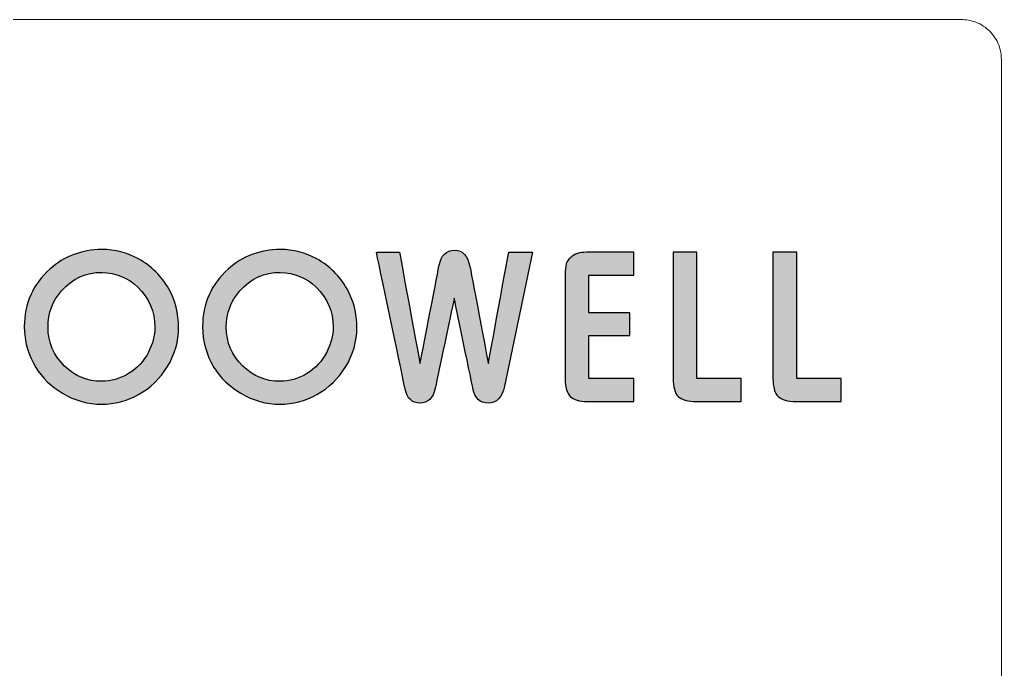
# Model space of a CAD drawing. Header units: inches. Extents: x 147 to 486, y 237 to 286.
# Drawn here: x 456.48 to 486.1, y 266.75 to 286.36 of the extents above; entities that cross this region are included whole.
import ezdxf

# ---------------------------------------------------------------- set-up
doc = ezdxf.new("R2010")
doc.units = ezdxf.units.IN
doc.layers.add('1', color=7, linetype='Continuous', true_color=0xffffff)
doc.layers.add('layer 1', color=7, linetype='Continuous')

msp = doc.modelspace()

# ---------------------------------------------------------------- hatches: boundary and pattern name
h = msp.add_hatch(color=256)
h.dxf.hatch_style = 1
edge = h.paths.add_edge_path()
edge.add_spline(control_points=[(460.981, 278.237), (460.981, 278.237), (460.981, 278.237), (460.981, 278.237), (460.981, 278.237), (460.766, 278.62), (460.462, 278.921), (460.071, 279.141)], knot_values=[0.360004, 0.360004, 0.360004, 0.360004, 0.360007, 0.360007, 0.360007, 0.360007, 0.720004, 0.720004, 0.720004, 0.720004], degree=3, periodic=0)
edge.add_spline(control_points=[(460.071, 279.141), (460.071, 279.141), (460.071, 279.141), (460.071, 279.141), (460.071, 279.141), (459.73, 279.332), (459.363, 279.428), (458.969, 279.428)], knot_values=[0, 0, 0, 0, 0.000004, 0.000004, 0.000004, 0.000004, 0.360004, 0.360004, 0.360004, 0.360004], degree=3, periodic=0)
edge.add_spline(control_points=[(458.969, 279.428), (458.353, 279.421), (457.83, 279.223), (457.399, 278.835), (457.399, 278.835), (456.882, 278.371), (456.624, 277.792), (456.624, 277.1)], knot_values=[3.240004, 3.240004, 3.240004, 3.240004, 3.600004, 3.600004, 3.600004, 3.600004, 3.96, 3.96, 3.96, 3.96], degree=3, periodic=0)
edge.add_spline(control_points=[(456.624, 277.1), (456.624, 277.1), (456.624, 277.1), (456.624, 277.1), (456.624, 277.1), (456.624, 276.651), (456.739, 276.241), (456.967, 275.869)], knot_values=[2.880004, 2.880004, 2.880004, 2.880004, 2.880007, 2.880007, 2.880007, 2.880007, 3.240004, 3.240004, 3.240004, 3.240004], degree=3, periodic=0)
edge.add_spline(control_points=[(456.967, 275.869), (456.967, 275.869), (456.967, 275.869), (456.967, 275.869), (456.967, 275.869), (457.164, 275.551), (457.435, 275.291), (457.776, 275.088)], knot_values=[2.520004, 2.520004, 2.520004, 2.520004, 2.520007, 2.520007, 2.520007, 2.520007, 2.880004, 2.880004, 2.880004, 2.880004], degree=3, periodic=0)
edge.add_spline(control_points=[(457.776, 275.088), (457.776, 275.088), (457.776, 275.088), (457.776, 275.088), (457.776, 275.088), (458.153, 274.866), (458.549, 274.755), (458.962, 274.755)], knot_values=[2.160004, 2.160004, 2.160004, 2.160004, 2.160007, 2.160007, 2.160007, 2.160007, 2.520004, 2.520004, 2.520004, 2.520004], degree=3, periodic=0)
edge.add_spline(control_points=[(458.962, 274.755), (458.962, 274.755), (458.962, 274.755), (458.962, 274.755), (458.962, 274.755), (459.35, 274.755), (459.718, 274.852), (460.068, 275.045)], knot_values=[1.800004, 1.800004, 1.800004, 1.800004, 1.800007, 1.800007, 1.800007, 1.800007, 2.160004, 2.160004, 2.160004, 2.160004], degree=3, periodic=0)
edge.add_spline(control_points=[(460.068, 275.045), (460.068, 275.045), (460.068, 275.045), (460.068, 275.045), (460.068, 275.045), (460.433, 275.249), (460.724, 275.53), (460.942, 275.89)], knot_values=[1.440004, 1.440004, 1.440004, 1.440004, 1.440007, 1.440007, 1.440007, 1.440007, 1.800004, 1.800004, 1.800004, 1.800004], degree=3, periodic=0)
edge.add_spline(control_points=[(460.942, 275.89), (460.942, 275.89), (460.942, 275.89), (460.942, 275.89), (460.942, 275.89), (461.166, 276.261), (461.278, 276.652), (461.278, 277.064)], knot_values=[1.080004, 1.080004, 1.080004, 1.080004, 1.080007, 1.080007, 1.080007, 1.080007, 1.440004, 1.440004, 1.440004, 1.440004], degree=3, periodic=0)
edge.add_spline(control_points=[(461.278, 277.064), (461.278, 277.064), (461.278, 277.064), (461.278, 277.064), (461.278, 277.064), (461.278, 277.496), (461.179, 277.888), (460.981, 278.237)], knot_values=[0.720004, 0.720004, 0.720004, 0.720004, 0.720007, 0.720007, 0.720007, 0.720007, 1.080004, 1.080004, 1.080004, 1.080004], degree=3, periodic=0)
edge = h.paths.add_edge_path(flags=16)
edge.add_spline(control_points=[(457.749, 278.178), (457.749, 278.178), (457.749, 278.178), (457.749, 278.178), (457.749, 278.178), (458.079, 278.55), (458.485, 278.736), (458.969, 278.736)], knot_values=[0, 0, 0, 0, 0.000004, 0.000004, 0.000004, 0.000004, 0.440004, 0.440004, 0.440004, 0.440004], degree=3, periodic=0)
edge.add_spline(control_points=[(458.969, 278.736), (459.394, 278.724), (459.754, 278.575), (460.051, 278.288), (460.051, 278.288), (460.392, 277.96), (460.562, 277.556), (460.562, 277.076)], knot_values=[3.080004, 3.080004, 3.080004, 3.080004, 3.520004, 3.520004, 3.520004, 3.520004, 3.96, 3.96, 3.96, 3.96], degree=3, periodic=0)
edge.add_spline(control_points=[(460.562, 277.076), (460.562, 277.076), (460.562, 277.076), (460.562, 277.076), (460.562, 277.076), (460.562, 276.824), (460.498, 276.575), (460.371, 276.331)], knot_values=[2.640004, 2.640004, 2.640004, 2.640004, 2.640009, 2.640009, 2.640009, 2.640009, 3.080004, 3.080004, 3.080004, 3.080004], degree=3, periodic=0)
edge.add_spline(control_points=[(460.371, 276.331), (460.371, 276.331), (460.371, 276.331), (460.371, 276.331), (460.371, 276.331), (460.23, 276.058), (460.03, 275.842), (459.771, 275.681)], knot_values=[2.200004, 2.200004, 2.200004, 2.200004, 2.200009, 2.200009, 2.200009, 2.200009, 2.640004, 2.640004, 2.640004, 2.640004], degree=3, periodic=0)
edge.add_spline(control_points=[(459.771, 275.681), (459.771, 275.681), (459.771, 275.681), (459.771, 275.681), (459.771, 275.681), (459.515, 275.525), (459.244, 275.447), (458.956, 275.447)], knot_values=[1.760004, 1.760004, 1.760004, 1.760004, 1.760009, 1.760009, 1.760009, 1.760009, 2.200004, 2.200004, 2.200004, 2.200004], degree=3, periodic=0)
edge.add_spline(control_points=[(458.956, 275.447), (458.956, 275.447), (458.956, 275.447), (458.956, 275.447), (458.956, 275.447), (458.531, 275.447), (458.159, 275.601), (457.838, 275.909)], knot_values=[1.320004, 1.320004, 1.320004, 1.320004, 1.320009, 1.320009, 1.320009, 1.320009, 1.760004, 1.760004, 1.760004, 1.760004], degree=3, periodic=0)
edge.add_spline(control_points=[(457.838, 275.909), (457.838, 275.909), (457.838, 275.909), (457.838, 275.909), (457.838, 275.909), (457.506, 276.227), (457.34, 276.62), (457.34, 277.086)], knot_values=[0.880004, 0.880004, 0.880004, 0.880004, 0.880009, 0.880009, 0.880009, 0.880009, 1.320004, 1.320004, 1.320004, 1.320004], degree=3, periodic=0)
edge.add_spline(control_points=[(457.34, 277.086), (457.34, 277.086), (457.34, 277.086), (457.34, 277.086), (457.34, 277.086), (457.34, 277.504), (457.476, 277.868), (457.749, 278.178)], knot_values=[0.440004, 0.440004, 0.440004, 0.440004, 0.440009, 0.440009, 0.440009, 0.440009, 0.880004, 0.880004, 0.880004, 0.880004], degree=3, periodic=0)
h = msp.add_hatch(color=256)
h.dxf.hatch_style = 1
edge = h.paths.add_edge_path()
edge.add_spline(control_points=[(466.359, 278.237), (466.359, 278.237), (466.359, 278.237), (466.359, 278.237), (466.359, 278.237), (466.144, 278.62), (465.84, 278.921), (465.449, 279.141)], knot_values=[0.360004, 0.360004, 0.360004, 0.360004, 0.360007, 0.360007, 0.360007, 0.360007, 0.720004, 0.720004, 0.720004, 0.720004], degree=3, periodic=0)
edge.add_spline(control_points=[(465.449, 279.141), (465.449, 279.141), (465.449, 279.141), (465.449, 279.141), (465.449, 279.141), (465.108, 279.332), (464.741, 279.428), (464.347, 279.428)], knot_values=[0, 0, 0, 0, 0.000004, 0.000004, 0.000004, 0.000004, 0.360004, 0.360004, 0.360004, 0.360004], degree=3, periodic=0)
edge.add_spline(control_points=[(464.347, 279.428), (463.731, 279.421), (463.208, 279.223), (462.777, 278.835), (462.777, 278.835), (462.26, 278.371), (462.002, 277.792), (462.002, 277.1)], knot_values=[3.240004, 3.240004, 3.240004, 3.240004, 3.600004, 3.600004, 3.600004, 3.600004, 3.96, 3.96, 3.96, 3.96], degree=3, periodic=0)
edge.add_spline(control_points=[(462.002, 277.1), (462.002, 277.1), (462.002, 277.1), (462.002, 277.1), (462.002, 277.1), (462.002, 276.651), (462.117, 276.241), (462.345, 275.869)], knot_values=[2.880004, 2.880004, 2.880004, 2.880004, 2.880007, 2.880007, 2.880007, 2.880007, 3.240004, 3.240004, 3.240004, 3.240004], degree=3, periodic=0)
edge.add_spline(control_points=[(462.345, 275.869), (462.345, 275.869), (462.345, 275.869), (462.345, 275.869), (462.345, 275.869), (462.542, 275.551), (462.813, 275.291), (463.154, 275.088)], knot_values=[2.520004, 2.520004, 2.520004, 2.520004, 2.520007, 2.520007, 2.520007, 2.520007, 2.880004, 2.880004, 2.880004, 2.880004], degree=3, periodic=0)
edge.add_spline(control_points=[(463.154, 275.088), (463.154, 275.088), (463.154, 275.088), (463.154, 275.088), (463.154, 275.088), (463.531, 274.866), (463.927, 274.755), (464.34, 274.755)], knot_values=[2.160004, 2.160004, 2.160004, 2.160004, 2.160007, 2.160007, 2.160007, 2.160007, 2.520004, 2.520004, 2.520004, 2.520004], degree=3, periodic=0)
edge.add_spline(control_points=[(464.34, 274.755), (464.34, 274.755), (464.34, 274.755), (464.34, 274.755), (464.34, 274.755), (464.728, 274.755), (465.096, 274.852), (465.446, 275.045)], knot_values=[1.800004, 1.800004, 1.800004, 1.800004, 1.800007, 1.800007, 1.800007, 1.800007, 2.160004, 2.160004, 2.160004, 2.160004], degree=3, periodic=0)
edge.add_spline(control_points=[(465.446, 275.045), (465.446, 275.045), (465.446, 275.045), (465.446, 275.045), (465.446, 275.045), (465.811, 275.249), (466.102, 275.53), (466.32, 275.89)], knot_values=[1.440004, 1.440004, 1.440004, 1.440004, 1.440007, 1.440007, 1.440007, 1.440007, 1.800004, 1.800004, 1.800004, 1.800004], degree=3, periodic=0)
edge.add_spline(control_points=[(466.32, 275.89), (466.32, 275.89), (466.32, 275.89), (466.32, 275.89), (466.32, 275.89), (466.544, 276.261), (466.656, 276.652), (466.656, 277.064)], knot_values=[1.080004, 1.080004, 1.080004, 1.080004, 1.080007, 1.080007, 1.080007, 1.080007, 1.440004, 1.440004, 1.440004, 1.440004], degree=3, periodic=0)
edge.add_spline(control_points=[(466.656, 277.064), (466.656, 277.064), (466.656, 277.064), (466.656, 277.064), (466.656, 277.064), (466.656, 277.496), (466.557, 277.888), (466.359, 278.237)], knot_values=[0.720004, 0.720004, 0.720004, 0.720004, 0.720007, 0.720007, 0.720007, 0.720007, 1.080004, 1.080004, 1.080004, 1.080004], degree=3, periodic=0)
edge = h.paths.add_edge_path(flags=16)
edge.add_spline(control_points=[(463.32, 278.368), (463.365, 278.405), (463.411, 278.44), (463.459, 278.472)], knot_values=[0.302497, 0.302497, 0.302497, 0.302497, 0.357496, 0.357496, 0.357496, 0.357496], degree=3, periodic=0)
edge.add_spline(control_points=[(463.459, 278.472), (463.506, 278.504), (463.554, 278.533), (463.604, 278.559)], knot_values=[0.247498, 0.247498, 0.247498, 0.247498, 0.302497, 0.302497, 0.302497, 0.302497], degree=3, periodic=0)
edge.add_spline(control_points=[(463.604, 278.559), (463.653, 278.585), (463.704, 278.609), (463.756, 278.629)], knot_values=[0.192498, 0.192498, 0.192498, 0.192498, 0.247498, 0.247498, 0.247498, 0.247498], degree=3, periodic=0)
edge.add_spline(control_points=[(463.756, 278.629), (463.808, 278.649), (463.862, 278.667), (463.916, 278.681)], knot_values=[0.137499, 0.137499, 0.137499, 0.137499, 0.192498, 0.192498, 0.192498, 0.192498], degree=3, periodic=0)
edge.add_spline(control_points=[(463.916, 278.681), (463.971, 278.696), (464.026, 278.707), (464.083, 278.716)], knot_values=[0.082499, 0.082499, 0.082499, 0.082499, 0.137499, 0.137499, 0.137499, 0.137499], degree=3, periodic=0)
edge.add_spline(control_points=[(464.083, 278.716), (464.14, 278.725), (464.198, 278.731), (464.257, 278.733)], knot_values=[0.0275, 0.0275, 0.0275, 0.0275, 0.082499, 0.082499, 0.082499, 0.082499], degree=3, periodic=0)
edge.add_spline(control_points=[(464.257, 278.733), (464.287, 278.735), (464.317, 278.736), (464.347, 278.736)], knot_values=[0, 0, 0, 0, 0.0275, 0.0275, 0.0275, 0.0275], degree=3, periodic=0)
edge.add_spline(control_points=[(464.347, 278.736), (464.4, 278.734), (464.452, 278.731), (464.503, 278.725)], knot_values=[3.905001, 3.905001, 3.905001, 3.905001, 3.96, 3.96, 3.96, 3.96], degree=3, periodic=0)
edge.add_spline(control_points=[(464.503, 278.725), (464.605, 278.713), (464.704, 278.693), (464.798, 278.665)], knot_values=[3.795002, 3.795002, 3.795002, 3.795002, 3.905001, 3.905001, 3.905001, 3.905001], degree=3, periodic=0)
edge.add_spline(control_points=[(464.798, 278.665), (464.892, 278.636), (464.982, 278.598), (465.068, 278.553)], knot_values=[3.685003, 3.685003, 3.685003, 3.685003, 3.795002, 3.795002, 3.795002, 3.795002], degree=3, periodic=0)
edge.add_spline(control_points=[(465.068, 278.553), (465.154, 278.507), (465.236, 278.452), (465.315, 278.389)], knot_values=[3.575004, 3.575004, 3.575004, 3.575004, 3.685003, 3.685003, 3.685003, 3.685003], degree=3, periodic=0)
edge.add_spline(control_points=[(465.315, 278.389), (465.354, 278.357), (465.392, 278.323), (465.429, 278.288), (465.429, 278.288), (465.472, 278.247), (465.512, 278.204), (465.549, 278.161)], knot_values=[3.464997, 3.464997, 3.464997, 3.464997, 3.520001, 3.520001, 3.520001, 3.520001, 3.575004, 3.575004, 3.575004, 3.575004], degree=3, periodic=0)
edge.add_spline(control_points=[(465.549, 278.161), (465.605, 278.096), (465.655, 278.028), (465.699, 277.958)], knot_values=[3.382498, 3.382498, 3.382498, 3.382498, 3.464997, 3.464997, 3.464997, 3.464997], degree=3, periodic=0)
edge.add_spline(control_points=[(465.699, 277.958), (465.728, 277.911), (465.755, 277.863), (465.779, 277.814)], knot_values=[3.327499, 3.327499, 3.327499, 3.327499, 3.382498, 3.382498, 3.382498, 3.382498], degree=3, periodic=0)
edge.add_spline(control_points=[(465.779, 277.814), (465.803, 277.764), (465.824, 277.714), (465.843, 277.662)], knot_values=[3.272501, 3.272501, 3.272501, 3.272501, 3.327499, 3.327499, 3.327499, 3.327499], degree=3, periodic=0)
edge.add_spline(control_points=[(465.843, 277.662), (465.861, 277.611), (465.877, 277.558), (465.89, 277.504)], knot_values=[3.217502, 3.217502, 3.217502, 3.217502, 3.272501, 3.272501, 3.272501, 3.272501], degree=3, periodic=0)
edge.add_spline(control_points=[(465.89, 277.504), (465.91, 277.423), (465.924, 277.339), (465.932, 277.252)], knot_values=[3.135003, 3.135003, 3.135003, 3.135003, 3.217502, 3.217502, 3.217502, 3.217502], degree=3, periodic=0)
edge.add_spline(control_points=[(465.932, 277.252), (465.938, 277.195), (465.94, 277.136), (465.94, 277.076)], knot_values=[3.080004, 3.080004, 3.080004, 3.080004, 3.135003, 3.135003, 3.135003, 3.135003], degree=3, periodic=0)
edge.add_spline(control_points=[(465.94, 277.076), (465.94, 277.076), (465.94, 277.076), (465.94, 277.076), (465.94, 277.076), (465.94, 276.824), (465.876, 276.575), (465.749, 276.331)], knot_values=[2.640004, 2.640004, 2.640004, 2.640004, 2.640009, 2.640009, 2.640009, 2.640009, 3.080004, 3.080004, 3.080004, 3.080004], degree=3, periodic=0)
edge.add_spline(control_points=[(465.749, 276.331), (465.749, 276.331), (465.749, 276.331), (465.749, 276.331), (465.749, 276.331), (465.731, 276.297), (465.713, 276.264), (465.693, 276.231)], knot_values=[2.584997, 2.584997, 2.584997, 2.584997, 2.585001, 2.585001, 2.585001, 2.585001, 2.640004, 2.640004, 2.640004, 2.640004], degree=3, periodic=0)
edge.add_spline(control_points=[(465.693, 276.231), (465.654, 276.167), (465.612, 276.106), (465.565, 276.048)], knot_values=[2.474999, 2.474999, 2.474999, 2.474999, 2.584997, 2.584997, 2.584997, 2.584997], degree=3, periodic=0)
edge.add_spline(control_points=[(465.565, 276.048), (465.519, 275.99), (465.469, 275.936), (465.415, 275.886)], knot_values=[2.365001, 2.365001, 2.365001, 2.365001, 2.474999, 2.474999, 2.474999, 2.474999], degree=3, periodic=0)
edge.add_spline(control_points=[(465.415, 275.886), (465.362, 275.835), (465.304, 275.788), (465.243, 275.744)], knot_values=[2.255003, 2.255003, 2.255003, 2.255003, 2.365001, 2.365001, 2.365001, 2.365001], degree=3, periodic=0)
edge.add_spline(control_points=[(465.243, 275.744), (465.213, 275.722), (465.181, 275.701), (465.149, 275.681)], knot_values=[2.200004, 2.200004, 2.200004, 2.200004, 2.255003, 2.255003, 2.255003, 2.255003], degree=3, periodic=0)
edge.add_spline(control_points=[(465.149, 275.681), (465.149, 275.681), (465.149, 275.681), (465.149, 275.681), (465.149, 275.681), (465.117, 275.662), (465.085, 275.643), (465.052, 275.626)], knot_values=[2.144997, 2.144997, 2.144997, 2.144997, 2.145001, 2.145001, 2.145001, 2.145001, 2.200004, 2.200004, 2.200004, 2.200004], degree=3, periodic=0)
edge.add_spline(control_points=[(465.052, 275.626), (464.987, 275.592), (464.921, 275.563), (464.855, 275.538)], knot_values=[2.034999, 2.034999, 2.034999, 2.034999, 2.144997, 2.144997, 2.144997, 2.144997], degree=3, periodic=0)
edge.add_spline(control_points=[(464.855, 275.538), (464.788, 275.514), (464.72, 275.495), (464.651, 275.48)], knot_values=[1.925001, 1.925001, 1.925001, 1.925001, 2.034999, 2.034999, 2.034999, 2.034999], degree=3, periodic=0)
edge.add_spline(control_points=[(464.651, 275.48), (464.616, 275.473), (464.582, 275.467), (464.547, 275.462)], knot_values=[1.870002, 1.870002, 1.870002, 1.870002, 1.925001, 1.925001, 1.925001, 1.925001], degree=3, periodic=0)
edge.add_spline(control_points=[(464.547, 275.462), (464.512, 275.457), (464.476, 275.453), (464.441, 275.451)], knot_values=[1.815003, 1.815003, 1.815003, 1.815003, 1.870002, 1.870002, 1.870002, 1.870002], degree=3, periodic=0)
edge.add_spline(control_points=[(464.441, 275.451), (464.405, 275.448), (464.37, 275.447), (464.334, 275.447)], knot_values=[1.760004, 1.760004, 1.760004, 1.760004, 1.815003, 1.815003, 1.815003, 1.815003], degree=3, periodic=0)
edge.add_spline(control_points=[(464.334, 275.447), (464.334, 275.447), (464.334, 275.447), (464.334, 275.447), (464.334, 275.447), (464.281, 275.447), (464.228, 275.45), (464.177, 275.454)], knot_values=[1.704997, 1.704997, 1.704997, 1.704997, 1.705001, 1.705001, 1.705001, 1.705001, 1.760004, 1.760004, 1.760004, 1.760004], degree=3, periodic=0)
edge.add_spline(control_points=[(464.177, 275.454), (464.1, 275.462), (464.024, 275.474), (463.951, 275.492)], knot_values=[1.622498, 1.622498, 1.622498, 1.622498, 1.704997, 1.704997, 1.704997, 1.704997], degree=3, periodic=0)
edge.add_spline(control_points=[(463.951, 275.492), (463.902, 275.504), (463.854, 275.519), (463.806, 275.536)], knot_values=[1.567499, 1.567499, 1.567499, 1.567499, 1.622498, 1.622498, 1.622498, 1.622498], degree=3, periodic=0)
edge.add_spline(control_points=[(463.806, 275.536), (463.735, 275.561), (463.666, 275.592), (463.599, 275.628)], knot_values=[1.485001, 1.485001, 1.485001, 1.485001, 1.567499, 1.567499, 1.567499, 1.567499], degree=3, periodic=0)
edge.add_spline(control_points=[(463.599, 275.628), (463.509, 275.676), (463.422, 275.733), (463.339, 275.801)], knot_values=[1.375003, 1.375003, 1.375003, 1.375003, 1.485001, 1.485001, 1.485001, 1.485001], degree=3, periodic=0)
edge.add_spline(control_points=[(463.339, 275.801), (463.297, 275.834), (463.256, 275.87), (463.216, 275.909)], knot_values=[1.320004, 1.320004, 1.320004, 1.320004, 1.375003, 1.375003, 1.375003, 1.375003], degree=3, periodic=0)
edge.add_spline(control_points=[(463.216, 275.909), (463.216, 275.909), (463.216, 275.909), (463.216, 275.909), (463.216, 275.909), (463.174, 275.949), (463.135, 275.99), (463.099, 276.032)], knot_values=[1.264997, 1.264997, 1.264997, 1.264997, 1.265001, 1.265001, 1.265001, 1.265001, 1.320004, 1.320004, 1.320004, 1.320004], degree=3, periodic=0)
edge.add_spline(control_points=[(463.099, 276.032), (463.045, 276.095), (462.996, 276.161), (462.953, 276.229)], knot_values=[1.182498, 1.182498, 1.182498, 1.182498, 1.264997, 1.264997, 1.264997, 1.264997], degree=3, periodic=0)
edge.add_spline(control_points=[(462.953, 276.229), (462.925, 276.275), (462.899, 276.322), (462.875, 276.369)], knot_values=[1.127499, 1.127499, 1.127499, 1.127499, 1.182498, 1.182498, 1.182498, 1.182498], degree=3, periodic=0)
edge.add_spline(control_points=[(462.875, 276.369), (462.852, 276.417), (462.831, 276.466), (462.813, 276.517)], knot_values=[1.072501, 1.072501, 1.072501, 1.072501, 1.127499, 1.127499, 1.127499, 1.127499], degree=3, periodic=0)
edge.add_spline(control_points=[(462.813, 276.517), (462.795, 276.567), (462.78, 276.618), (462.767, 276.671)], knot_values=[1.017502, 1.017502, 1.017502, 1.017502, 1.072501, 1.072501, 1.072501, 1.072501], degree=3, periodic=0)
edge.add_spline(control_points=[(462.767, 276.671), (462.747, 276.75), (462.734, 276.831), (462.726, 276.915)], knot_values=[0.935003, 0.935003, 0.935003, 0.935003, 1.017502, 1.017502, 1.017502, 1.017502], degree=3, periodic=0)
edge.add_spline(control_points=[(462.726, 276.915), (462.721, 276.971), (462.718, 277.028), (462.718, 277.086)], knot_values=[0.880004, 0.880004, 0.880004, 0.880004, 0.935003, 0.935003, 0.935003, 0.935003], degree=3, periodic=0)
edge.add_spline(control_points=[(462.718, 277.086), (462.718, 277.086), (462.718, 277.086), (462.718, 277.086), (462.718, 277.086), (462.718, 277.139), (462.72, 277.19), (462.725, 277.24)], knot_values=[0.824997, 0.824997, 0.824997, 0.824997, 0.825001, 0.825001, 0.825001, 0.825001, 0.880004, 0.880004, 0.880004, 0.880004], degree=3, periodic=0)
edge.add_spline(control_points=[(462.725, 277.24), (462.733, 277.341), (462.75, 277.439), (462.776, 277.533)], knot_values=[0.714999, 0.714999, 0.714999, 0.714999, 0.824997, 0.824997, 0.824997, 0.824997], degree=3, periodic=0)
edge.add_spline(control_points=[(462.776, 277.533), (462.801, 277.628), (462.835, 277.719), (462.878, 277.806)], knot_values=[0.605001, 0.605001, 0.605001, 0.605001, 0.714999, 0.714999, 0.714999, 0.714999], degree=3, periodic=0)
edge.add_spline(control_points=[(462.878, 277.806), (462.92, 277.894), (462.971, 277.978), (463.031, 278.059)], knot_values=[0.495003, 0.495003, 0.495003, 0.495003, 0.605001, 0.605001, 0.605001, 0.605001], degree=3, periodic=0)
edge.add_spline(control_points=[(463.031, 278.059), (463.061, 278.1), (463.093, 278.139), (463.127, 278.178)], knot_values=[0.440004, 0.440004, 0.440004, 0.440004, 0.495003, 0.495003, 0.495003, 0.495003], degree=3, periodic=0)
edge.add_spline(control_points=[(463.127, 278.178), (463.127, 278.178), (463.127, 278.178), (463.127, 278.178), (463.127, 278.178), (463.147, 278.202), (463.168, 278.224), (463.19, 278.246)], knot_values=[0.412496, 0.412496, 0.412496, 0.412496, 0.4125, 0.4125, 0.4125, 0.4125, 0.440004, 0.440004, 0.440004, 0.440004], degree=3, periodic=0)
edge.add_spline(control_points=[(463.19, 278.246), (463.211, 278.268), (463.232, 278.289), (463.254, 278.309)], knot_values=[0.384996, 0.384996, 0.384996, 0.384996, 0.412496, 0.412496, 0.412496, 0.412496], degree=3, periodic=0)
edge.add_spline(control_points=[(463.254, 278.309), (463.276, 278.329), (463.298, 278.349), (463.32, 278.368)], knot_values=[0.357496, 0.357496, 0.357496, 0.357496, 0.384996, 0.384996, 0.384996, 0.384996], degree=3, periodic=0)
h = msp.add_hatch(color=256)
h.dxf.hatch_style = 1
edge = h.paths.add_edge_path()
edge.add_spline(control_points=[(470.622, 275.982), (470.622, 275.982), (470.065, 278.913), (470.065, 278.913), (470.065, 278.913)], knot_values=[3.2175, 3.2175, 3.2175, 3.2175, 3.465, 3.465, 3.465, 3.465, 3.465], degree=3, periodic=0)
edge.add_spline(control_points=[(470.065, 278.913), (470.001, 279.239), (469.846, 279.402), (469.6, 279.402), (469.6, 279.402), (469.349, 279.402), (469.195, 279.251), (469.138, 278.951), (469.138, 278.951)], knot_values=[2.7225, 2.7225, 2.7225, 2.7225, 2.97, 2.97, 2.97, 2.97, 3.2175, 3.2175, 3.2175, 3.2175, 3.2175], degree=3, periodic=0)
edge.add_spline(control_points=[(469.138, 278.951), (469.138, 278.951), (468.561, 275.982), (468.561, 275.982), (468.561, 275.982)], knot_values=[2.475, 2.475, 2.475, 2.475, 2.7225, 2.7225, 2.7225, 2.7225, 2.7225], degree=3, periodic=0)
edge.add_spline(control_points=[(468.561, 275.982), (468.561, 275.982), (467.941, 279.342), (467.941, 279.342), (467.941, 279.342)], knot_values=[2.2275, 2.2275, 2.2275, 2.2275, 2.475, 2.475, 2.475, 2.475, 2.475], degree=3, periodic=0)
edge.add_spline(control_points=[(467.941, 279.342), (467.941, 279.342), (467.245, 279.342), (467.245, 279.342), (467.245, 279.342)], knot_values=[1.98, 1.98, 1.98, 1.98, 2.2275, 2.2275, 2.2275, 2.2275, 2.2275], degree=3, periodic=0)
edge.add_spline(control_points=[(467.245, 279.342), (467.245, 279.342), (468.115, 275.206), (468.115, 275.206), (468.115, 275.206)], knot_values=[1.7325, 1.7325, 1.7325, 1.7325, 1.98, 1.98, 1.98, 1.98, 1.98], degree=3, periodic=0)
edge.add_spline(control_points=[(468.115, 275.206), (468.173, 274.929), (468.32, 274.791), (468.558, 274.791), (468.558, 274.791)], knot_values=[1.485, 1.485, 1.485, 1.485, 1.7325, 1.7325, 1.7325, 1.7325, 1.7325], degree=3, periodic=0)
edge.add_spline(control_points=[(468.558, 274.791), (468.802, 274.791), (468.955, 274.939), (469.019, 275.237), (469.019, 275.237)], knot_values=[1.2375, 1.2375, 1.2375, 1.2375, 1.485, 1.485, 1.485, 1.485, 1.485], degree=3, periodic=0)
edge.add_spline(control_points=[(469.019, 275.237), (469.019, 275.237), (469.593, 277.954), (469.593, 277.954), (469.593, 277.954)], knot_values=[0.99, 0.99, 0.99, 0.99, 1.2375, 1.2375, 1.2375, 1.2375, 1.2375], degree=3, periodic=0)
edge.add_spline(control_points=[(469.593, 277.954), (469.593, 277.954), (470.157, 275.226), (470.157, 275.226), (470.157, 275.226)], knot_values=[0.7425, 0.7425, 0.7425, 0.7425, 0.99, 0.99, 0.99, 0.99, 0.99], degree=3, periodic=0)
edge.add_spline(control_points=[(470.157, 275.226), (470.216, 274.936), (470.369, 274.791), (470.616, 274.791), (470.616, 274.791)], knot_values=[0.495, 0.495, 0.495, 0.495, 0.7425, 0.7425, 0.7425, 0.7425, 0.7425], degree=3, periodic=0)
edge.add_spline(control_points=[(470.616, 274.791), (470.874, 274.791), (471.037, 274.96), (471.108, 275.299), (471.108, 275.299)], knot_values=[0.2475, 0.2475, 0.2475, 0.2475, 0.495, 0.495, 0.495, 0.495, 0.495], degree=3, periodic=0)
edge.add_spline(control_points=[(471.108, 275.299), (471.108, 275.299), (471.954, 279.342), (471.954, 279.342)], knot_values=[0, 0, 0, 0, 0.2475, 0.2475, 0.2475, 0.2475], degree=3, periodic=0)
edge.add_spline(control_points=[(471.954, 279.342), (471.954, 279.342), (471.236, 279.342), (471.236, 279.342), (471.236, 279.342)], knot_values=[3.7125, 3.7125, 3.7125, 3.7125, 3.96, 3.96, 3.96, 3.96, 3.96], degree=3, periodic=0)
edge.add_spline(control_points=[(471.236, 279.342), (471.236, 279.342), (470.622, 275.982), (470.622, 275.982), (470.622, 275.982)], knot_values=[3.465, 3.465, 3.465, 3.465, 3.7125, 3.7125, 3.7125, 3.7125, 3.7125], degree=3, periodic=0)
h = msp.add_hatch(color=256)
h.dxf.hatch_style = 1
edge = h.paths.add_edge_path()
edge.add_spline(control_points=[(474.307, 274.84), (474.657, 274.84), (475.006, 274.84), (475.006, 274.84), (475.006, 274.84), (475.006, 275.533), (475.006, 275.533), (475.006, 275.533), (475.006, 275.533), (473.658, 275.533), (473.658, 275.533), (473.658, 275.533), (473.658, 275.533), (473.658, 276.826), (473.658, 276.826), (473.658, 276.826), (473.658, 276.826), (474.888, 276.826), (474.888, 276.826), (474.888, 276.826), (474.888, 276.826), (474.888, 277.519), (474.888, 277.519), (474.888, 277.519), (474.888, 277.519), (473.658, 277.519), (473.658, 277.519), (473.658, 277.519), (473.658, 277.519), (473.658, 278.65), (473.658, 278.65), (473.658, 278.65), (473.658, 278.65), (475.006, 278.65), (475.006, 278.65), (475.006, 278.65), (475.006, 278.65), (475.006, 279.342), (475.006, 279.342), (475.006, 279.342), (475.006, 279.342), (473.579, 279.342), (473.579, 279.342)], knot_values=[1.630612, 1.630612, 1.630612, 1.630612, 1.747082, 1.747082, 1.747082, 1.980023, 1.980023, 1.980023, 1.980023, 2.212964, 2.212964, 2.212964, 2.212964, 2.445906, 2.445906, 2.445906, 2.445906, 2.678847, 2.678847, 2.678847, 2.678847, 2.911788, 2.911788, 2.911788, 2.911788, 3.144729, 3.144729, 3.144729, 3.144729, 3.37767, 3.37767, 3.37767, 3.37767, 3.610611, 3.610612, 3.610612, 3.610612, 3.843553, 3.843553, 3.843553, 3.843553, 4.076471, 4.076471, 4.076471, 4.076471], degree=3, periodic=0)
edge.add_spline(control_points=[(473.579, 279.342), (473.579, 279.342), (473.579, 279.342), (473.579, 279.342), (473.579, 279.342), (473.378, 279.342), (473.221, 279.291), (473.107, 279.187)], knot_values=[1.397649, 1.397649, 1.397649, 1.397649, 1.397673, 1.397673, 1.397673, 1.397673, 1.630612, 1.630612, 1.630612, 1.630612], degree=3, periodic=0)
edge.add_spline(control_points=[(473.107, 279.187), (473.107, 279.187), (473.107, 279.187), (473.107, 279.187), (473.107, 279.187), (473.038, 279.129), (472.993, 279.063), (472.973, 278.993)], knot_values=[1.164708, 1.164708, 1.164708, 1.164708, 1.164711, 1.164711, 1.164711, 1.164711, 1.397649, 1.397649, 1.397649, 1.397649], degree=3, periodic=0)
edge.add_spline(control_points=[(472.973, 278.993), (472.973, 278.993), (472.973, 278.993), (472.973, 278.993), (472.973, 278.993), (472.952, 278.922), (472.942, 278.805), (472.942, 278.64)], knot_values=[0.931767, 0.931767, 0.931767, 0.931767, 0.931769, 0.931769, 0.931769, 0.931769, 1.164708, 1.164708, 1.164708, 1.164708], degree=3, periodic=0)
edge.add_spline(control_points=[(472.942, 278.64), (472.942, 278.64), (472.942, 278.64), (472.942, 278.64), (472.942, 278.64), (472.942, 278.64), (472.942, 275.51), (472.942, 275.51)], knot_values=[0.698826, 0.698826, 0.698826, 0.698826, 0.698828, 0.698828, 0.698828, 0.698828, 0.931767, 0.931767, 0.931767, 0.931767], degree=3, periodic=0)
edge.add_spline(control_points=[(472.942, 275.51), (472.942, 275.51), (472.942, 275.51), (472.942, 275.51), (472.942, 275.51), (472.942, 275.266), (472.992, 275.094), (473.094, 274.992)], knot_values=[0.465885, 0.465885, 0.465885, 0.465885, 0.465887, 0.465887, 0.465887, 0.465887, 0.698826, 0.698826, 0.698826, 0.698826], degree=3, periodic=0)
edge.add_spline(control_points=[(473.094, 274.992), (473.094, 274.992), (473.094, 274.992), (473.094, 274.992), (473.094, 274.992), (473.195, 274.891), (473.366, 274.84), (473.608, 274.84)], knot_values=[0.232944, 0.232944, 0.232944, 0.232944, 0.232946, 0.232946, 0.232946, 0.232946, 0.465885, 0.465885, 0.465885, 0.465885], degree=3, periodic=0)
edge.add_spline(control_points=[(473.608, 274.84), (473.608, 274.84), (473.608, 274.84), (473.608, 274.84), (473.608, 274.84), (473.608, 274.84), (473.958, 274.84), (474.307, 274.84)], knot_values=[0.116471, 0.116471, 0.116471, 0.116471, 0.116473, 0.116473, 0.116473, 0.116473, 0.232944, 0.232944, 0.232944, 0.232944], degree=3, periodic=0)
h = msp.add_hatch(color=256)
h.dxf.hatch_style = 1
edge = h.paths.add_edge_path()
edge.add_spline(control_points=[(477.577, 274.84), (477.915, 274.84), (478.253, 274.84), (478.253, 274.84), (478.253, 274.84), (478.253, 275.533), (478.253, 275.533), (478.253, 275.533), (478.253, 275.533), (476.911, 275.533), (476.911, 275.533), (476.911, 275.533), (476.911, 275.533), (476.911, 279.342), (476.911, 279.342), (476.911, 279.342), (476.911, 279.342), (476.195, 279.342), (476.195, 279.342), (476.195, 279.342), (476.195, 279.342), (476.195, 275.54), (476.195, 275.539)], knot_values=[1.485025, 1.485025, 1.485025, 1.485025, 1.732525, 1.732525, 1.732525, 2.227525, 2.227525, 2.227525, 2.227525, 2.722525, 2.722525, 2.722525, 2.722525, 3.217525, 3.217525, 3.217525, 3.217525, 3.712525, 3.712525, 3.712525, 3.712525, 4.2075, 4.2075, 4.2075, 4.2075], degree=3, periodic=0)
edge.add_spline(control_points=[(476.195, 275.539), (476.195, 275.539), (476.195, 275.539), (476.195, 275.539), (476.195, 275.539), (476.195, 275.276), (476.246, 275.094), (476.348, 274.992)], knot_values=[0.990005, 0.990005, 0.990005, 0.990005, 0.99003, 0.99003, 0.99003, 0.99003, 1.485025, 1.485025, 1.485025, 1.485025], degree=3, periodic=0)
edge.add_spline(control_points=[(476.348, 274.992), (476.348, 274.992), (476.348, 274.992), (476.348, 274.992), (476.348, 274.992), (476.451, 274.891), (476.635, 274.84), (476.901, 274.84)], knot_values=[0.495005, 0.495005, 0.495005, 0.495005, 0.49501, 0.49501, 0.49501, 0.49501, 0.990005, 0.990005, 0.990005, 0.990005], degree=3, periodic=0)
edge.add_spline(control_points=[(476.901, 274.84), (476.901, 274.84), (476.901, 274.84), (476.901, 274.84), (476.901, 274.84), (476.901, 274.84), (477.239, 274.84), (477.577, 274.84)], knot_values=[0.2475, 0.2475, 0.2475, 0.2475, 0.247505, 0.247505, 0.247505, 0.247505, 0.495005, 0.495005, 0.495005, 0.495005], degree=3, periodic=0)
h = msp.add_hatch(color=256)
h.dxf.hatch_style = 1
edge = h.paths.add_edge_path()
edge.add_spline(control_points=[(480.59, 274.84), (480.928, 274.84), (481.266, 274.84), (481.266, 274.84), (481.266, 274.84), (481.266, 275.533), (481.266, 275.533), (481.266, 275.533), (481.266, 275.533), (479.924, 275.533), (479.924, 275.533), (479.924, 275.533), (479.924, 275.533), (479.924, 279.342), (479.924, 279.342), (479.924, 279.342), (479.924, 279.342), (479.208, 279.342), (479.208, 279.342), (479.208, 279.342), (479.208, 279.342), (479.208, 275.54), (479.208, 275.539)], knot_values=[1.485025, 1.485025, 1.485025, 1.485025, 1.732525, 1.732525, 1.732525, 2.227525, 2.227525, 2.227525, 2.227525, 2.722525, 2.722525, 2.722525, 2.722525, 3.217525, 3.217525, 3.217525, 3.217525, 3.712525, 3.712525, 3.712525, 3.712525, 4.2075, 4.2075, 4.2075, 4.2075], degree=3, periodic=0)
edge.add_spline(control_points=[(479.208, 275.539), (479.208, 275.539), (479.208, 275.539), (479.208, 275.539), (479.208, 275.539), (479.208, 275.276), (479.258, 275.094), (479.361, 274.992)], knot_values=[0.990005, 0.990005, 0.990005, 0.990005, 0.99003, 0.99003, 0.99003, 0.99003, 1.485025, 1.485025, 1.485025, 1.485025], degree=3, periodic=0)
edge.add_spline(control_points=[(479.361, 274.992), (479.361, 274.992), (479.361, 274.992), (479.361, 274.992), (479.361, 274.992), (479.463, 274.891), (479.648, 274.84), (479.914, 274.84)], knot_values=[0.495005, 0.495005, 0.495005, 0.495005, 0.49501, 0.49501, 0.49501, 0.49501, 0.990005, 0.990005, 0.990005, 0.990005], degree=3, periodic=0)
edge.add_spline(control_points=[(479.914, 274.84), (479.914, 274.84), (479.914, 274.84), (479.914, 274.84), (479.914, 274.84), (479.914, 274.84), (480.252, 274.84), (480.59, 274.84)], knot_values=[0.2475, 0.2475, 0.2475, 0.2475, 0.247505, 0.247505, 0.247505, 0.247505, 0.495005, 0.495005, 0.495005, 0.495005], degree=3, periodic=0)

# ---------------------------------------------------------------- linework, layer by layer
at = {"layer": '1', "color": 7, "linetype": 'Continuous', "lineweight": 18}
for p, q in [((484.903, 286.364), (398.222, 286.364)), ((486.097, 238.969), (486.097, 285.17))]:
    msp.add_line(p, q, dxfattribs=at)
msp.add_open_spline([(486.097, 285.17), (486.097, 285.188), (486.093, 285.293), (486.067, 285.443), (486.046, 285.521), (485.958, 285.75), (485.865, 285.894), (485.629, 286.131), (485.484, 286.224), (485.256, 286.313), (485.178, 286.334), (485.027, 286.36), (484.921, 286.364), (484.903, 286.364)], degree=3, knots=[0, 0, 0, 0, 0.125, 0.125, 0.25, 0.25, 0.5, 0.5, 0.75, 0.75, 0.875, 0.875, 1, 1, 1, 1], dxfattribs=at)
at = {"layer": 'layer 1'}
for points, knots in [([(458.969, 279.428), (459.363, 279.428), (459.73, 279.332), (460.071, 279.141), (460.071, 279.141), (460.462, 278.921), (460.766, 278.62), (460.981, 278.237), (460.981, 278.237), (461.179, 277.888), (461.278, 277.496), (461.278, 277.064), (461.278, 277.064), (461.278, 276.652), (461.166, 276.261), (460.942, 275.89), (460.942, 275.89), (460.724, 275.53), (460.433, 275.249), (460.068, 275.045), (460.068, 275.045), (459.718, 274.852), (459.35, 274.755), (458.962, 274.755), (458.962, 274.755), (458.549, 274.755), (458.153, 274.866), (457.776, 275.088), (457.776, 275.088), (457.435, 275.291), (457.165, 275.551), (456.967, 275.869), (456.967, 275.869), (456.739, 276.241), (456.624, 276.651), (456.624, 277.1), (456.624, 277.1), (456.624, 277.792), (456.882, 278.371), (457.399, 278.835), (457.399, 278.835), (457.83, 279.223), (458.353, 279.421), (458.969, 279.428)], [0, 0, 0, 0, 0.090909, 0.090909, 0.090909, 0.090909, 0.181818, 0.181818, 0.181818, 0.181818, 0.272727, 0.272727, 0.272727, 0.272727, 0.363636, 0.363636, 0.363636, 0.363636, 0.454545, 0.454545, 0.454545, 0.454545, 0.545455, 0.545455, 0.545455, 0.545455, 0.636364, 0.636364, 0.636364, 0.636364, 0.727273, 0.727273, 0.727273, 0.727273, 0.818182, 0.818182, 0.818182, 0.818182, 0.909091, 0.909091, 0.909091, 0.909091, 1, 1, 1, 1]), ([(464.347, 279.428), (464.741, 279.428), (465.108, 279.332), (465.449, 279.141), (465.449, 279.141), (465.84, 278.921), (466.144, 278.62), (466.359, 278.237), (466.359, 278.237), (466.557, 277.888), (466.656, 277.496), (466.656, 277.064), (466.656, 277.064), (466.656, 276.652), (466.544, 276.261), (466.32, 275.89), (466.32, 275.89), (466.102, 275.53), (465.811, 275.249), (465.446, 275.045), (465.446, 275.045), (465.096, 274.852), (464.728, 274.755), (464.34, 274.755), (464.34, 274.755), (463.927, 274.755), (463.531, 274.866), (463.154, 275.088), (463.154, 275.088), (462.813, 275.291), (462.542, 275.551), (462.345, 275.869), (462.345, 275.869), (462.117, 276.241), (462.002, 276.651), (462.002, 277.1), (462.002, 277.1), (462.002, 277.792), (462.26, 278.371), (462.777, 278.835), (462.777, 278.835), (463.208, 279.223), (463.731, 279.421), (464.347, 279.428)], [0, 0, 0, 0, 0.090909, 0.090909, 0.090909, 0.090909, 0.181818, 0.181818, 0.181818, 0.181818, 0.272727, 0.272727, 0.272727, 0.272727, 0.363636, 0.363636, 0.363636, 0.363636, 0.454545, 0.454545, 0.454545, 0.454545, 0.545455, 0.545455, 0.545455, 0.545455, 0.636364, 0.636364, 0.636364, 0.636364, 0.727273, 0.727273, 0.727273, 0.727273, 0.818182, 0.818182, 0.818182, 0.818182, 0.909091, 0.909091, 0.909091, 0.909091, 1, 1, 1, 1]), ([(468.115, 275.206), (468.115, 275.206), (468.115, 275.206), (467.245, 279.342), (467.245, 279.342)], [0.4375, 0.4375, 0.4375, 0.4375, 0.43750001, 0.5, 0.5, 0.5, 0.5]), ([(467.245, 279.342), (467.245, 279.342), (467.245, 279.342), (467.941, 279.342), (467.941, 279.342)], [0.5, 0.5, 0.5, 0.5, 0.50000001, 0.5625, 0.5625, 0.5625, 0.5625]), ([(467.941, 279.342), (467.941, 279.342), (467.941, 279.342), (468.561, 275.982), (468.561, 275.982)], [0.5625, 0.5625, 0.5625, 0.5625, 0.56250001, 0.625, 0.625, 0.625, 0.625]), ([(469.138, 278.951), (469.138, 278.951), (469.195, 279.251), (469.349, 279.402), (469.6, 279.402), (469.6, 279.402), (469.846, 279.402), (470.001, 279.239), (470.065, 278.913)], [0.6875, 0.6875, 0.6875, 0.6875, 0.6875, 0.75, 0.75, 0.75, 0.75, 0.8125, 0.8125, 0.8125, 0.8125]), ([(470.622, 275.982), (470.622, 275.982), (470.622, 275.982), (471.236, 279.342), (471.236, 279.342)], [0.875, 0.875, 0.875, 0.875, 0.87500001, 0.9375, 0.9375, 0.9375, 0.9375]), ([(471.236, 279.342), (471.236, 279.342), (471.236, 279.342), (471.954, 279.342), (471.954, 279.342)], [0.9375, 0.9375, 0.9375, 0.9375, 0.93750001, 1, 1, 1, 1]), ([(475.006, 274.84), (475.006, 274.84), (473.608, 274.84), (473.608, 274.84), (473.608, 274.84), (473.366, 274.84), (473.195, 274.891), (473.094, 274.992), (473.094, 274.992), (472.992, 275.094), (472.942, 275.266), (472.942, 275.51), (472.942, 275.51), (472.942, 275.51), (472.942, 278.64), (472.942, 278.64), (472.942, 278.64), (472.942, 278.805), (472.952, 278.922), (472.973, 278.993), (472.973, 278.993), (472.993, 279.063), (473.038, 279.129), (473.107, 279.187), (473.107, 279.187), (473.221, 279.291), (473.378, 279.342), (473.579, 279.342), (473.579, 279.342), (473.579, 279.342), (475.006, 279.342), (475.006, 279.342), (475.006, 279.342), (475.006, 279.342), (475.006, 278.65), (475.006, 278.65), (475.006, 278.65), (475.006, 278.65), (473.658, 278.65), (473.658, 278.65), (473.658, 278.65), (473.658, 278.65), (473.658, 277.519), (473.658, 277.519), (473.658, 277.519), (473.658, 277.519), (474.888, 277.519), (474.888, 277.519), (474.888, 277.519), (474.888, 277.519), (474.888, 276.826), (474.888, 276.826), (474.888, 276.826), (474.888, 276.826), (473.658, 276.826), (473.658, 276.826), (473.658, 276.826), (473.658, 276.826), (473.658, 275.533), (473.658, 275.533), (473.658, 275.533), (473.658, 275.533), (475.006, 275.533), (475.006, 275.533), (475.006, 275.533), (475.006, 275.533), (475.006, 274.84), (475.006, 274.84)], [0, 0, 0, 0, 0.058824, 0.058824, 0.058824, 0.058824, 0.117647, 0.117647, 0.117647, 0.117647, 0.176471, 0.176471, 0.176471, 0.176471, 0.235294, 0.235294, 0.235294, 0.235294, 0.294118, 0.294118, 0.294118, 0.294118, 0.352941, 0.352941, 0.352941, 0.352941, 0.411765, 0.411765, 0.411765, 0.411765, 0.470588, 0.470588, 0.470588, 0.470588, 0.529412, 0.529412, 0.529412, 0.529412, 0.588235, 0.588235, 0.588235, 0.588235, 0.647059, 0.647059, 0.647059, 0.647059, 0.705882, 0.705882, 0.705882, 0.705882, 0.764706, 0.764706, 0.764706, 0.764706, 0.823529, 0.823529, 0.823529, 0.823529, 0.882353, 0.882353, 0.882353, 0.882353, 0.941176, 0.941176, 0.941176, 0.941176, 1, 1, 1, 1]), ([(478.253, 274.84), (478.253, 274.84), (476.901, 274.84), (476.901, 274.84), (476.901, 274.84), (476.635, 274.84), (476.451, 274.891), (476.348, 274.992), (476.348, 274.992), (476.246, 275.094), (476.195, 275.276), (476.195, 275.539), (476.195, 275.539), (476.195, 275.539), (476.195, 279.342), (476.195, 279.342), (476.195, 279.342), (476.195, 279.342), (476.911, 279.342), (476.911, 279.342), (476.911, 279.342), (476.911, 279.342), (476.911, 275.533), (476.911, 275.533), (476.911, 275.533), (476.911, 275.533), (478.253, 275.533), (478.253, 275.533), (478.253, 275.533), (478.253, 275.533), (478.253, 274.84), (478.253, 274.84)], [0, 0, 0, 0, 0.125, 0.125, 0.125, 0.125, 0.25, 0.25, 0.25, 0.25, 0.375, 0.375, 0.375, 0.375, 0.5, 0.5, 0.5, 0.5, 0.625, 0.625, 0.625, 0.625, 0.75, 0.75, 0.75, 0.75, 0.875, 0.875, 0.875, 0.875, 1, 1, 1, 1]), ([(481.266, 274.84), (481.266, 274.84), (479.914, 274.84), (479.914, 274.84), (479.914, 274.84), (479.648, 274.84), (479.463, 274.891), (479.361, 274.992), (479.361, 274.992), (479.258, 275.094), (479.208, 275.276), (479.208, 275.539), (479.208, 275.539), (479.208, 275.539), (479.208, 279.342), (479.208, 279.342), (479.208, 279.342), (479.208, 279.342), (479.924, 279.342), (479.924, 279.342), (479.924, 279.342), (479.924, 279.342), (479.924, 275.533), (479.924, 275.533), (479.924, 275.533), (479.924, 275.533), (481.266, 275.533), (481.266, 275.533), (481.266, 275.533), (481.266, 275.533), (481.266, 274.84), (481.266, 274.84)], [0, 0, 0, 0, 0.125, 0.125, 0.125, 0.125, 0.25, 0.25, 0.25, 0.25, 0.375, 0.375, 0.375, 0.375, 0.5, 0.5, 0.5, 0.5, 0.625, 0.625, 0.625, 0.625, 0.75, 0.75, 0.75, 0.75, 0.875, 0.875, 0.875, 0.875, 1, 1, 1, 1]), ([(458.969, 278.736), (458.485, 278.736), (458.079, 278.55), (457.749, 278.178), (457.749, 278.178), (457.476, 277.868), (457.34, 277.504), (457.34, 277.086), (457.34, 277.086), (457.34, 276.62), (457.506, 276.227), (457.838, 275.909), (457.838, 275.909), (458.159, 275.601), (458.531, 275.447), (458.956, 275.447), (458.956, 275.447), (459.244, 275.447), (459.515, 275.525), (459.771, 275.681), (459.771, 275.681), (460.03, 275.842), (460.23, 276.058), (460.371, 276.331), (460.371, 276.331), (460.498, 276.575), (460.562, 276.824), (460.562, 277.076), (460.562, 277.076), (460.562, 277.556), (460.392, 277.96), (460.051, 278.288), (460.051, 278.288), (459.754, 278.575), (459.394, 278.724), (458.969, 278.736)], [0, 0, 0, 0, 0.111111, 0.111111, 0.111111, 0.111111, 0.222222, 0.222222, 0.222222, 0.222222, 0.333333, 0.333333, 0.333333, 0.333333, 0.444444, 0.444444, 0.444444, 0.444444, 0.555556, 0.555556, 0.555556, 0.555556, 0.666667, 0.666667, 0.666667, 0.666667, 0.777778, 0.777778, 0.777778, 0.777778, 0.888889, 0.888889, 0.888889, 0.888889, 1, 1, 1, 1]), ([(464.347, 278.736), (463.863, 278.736), (463.457, 278.55), (463.127, 278.178), (463.127, 278.178), (462.854, 277.868), (462.718, 277.504), (462.718, 277.086), (462.718, 277.086), (462.718, 276.62), (462.884, 276.227), (463.216, 275.909), (463.216, 275.909), (463.537, 275.601), (463.909, 275.447), (464.334, 275.447), (464.334, 275.447), (464.622, 275.447), (464.893, 275.525), (465.149, 275.681), (465.149, 275.681), (465.408, 275.842), (465.608, 276.058), (465.749, 276.331), (465.749, 276.331), (465.876, 276.575), (465.94, 276.824), (465.94, 277.076), (465.94, 277.076), (465.94, 277.556), (465.77, 277.96), (465.429, 278.288), (465.429, 278.288), (465.132, 278.575), (464.772, 278.724), (464.347, 278.736)], [0, 0, 0, 0, 0.111111, 0.111111, 0.111111, 0.111111, 0.222222, 0.222222, 0.222222, 0.222222, 0.333333, 0.333333, 0.333333, 0.333333, 0.444444, 0.444444, 0.444444, 0.444444, 0.555556, 0.555556, 0.555556, 0.555556, 0.666667, 0.666667, 0.666667, 0.666667, 0.777778, 0.777778, 0.777778, 0.777778, 0.888889, 0.888889, 0.888889, 0.888889, 1, 1, 1, 1]), ([(468.561, 275.982), (468.561, 275.982), (468.561, 275.982), (469.138, 278.951), (469.138, 278.951)], [0.625, 0.625, 0.625, 0.625, 0.62500001, 0.6875, 0.6875, 0.6875, 0.6875]), ([(470.065, 278.913), (470.065, 278.913), (470.065, 278.913), (470.622, 275.982), (470.622, 275.982)], [0.8125, 0.8125, 0.8125, 0.8125, 0.81250001, 0.875, 0.875, 0.875, 0.875]), ([(469.593, 277.954), (469.593, 277.954), (469.593, 277.954), (469.019, 275.237), (469.019, 275.237)], [0.25, 0.25, 0.25, 0.25, 0.25000001, 0.3125, 0.3125, 0.3125, 0.3125]), ([(470.157, 275.226), (470.157, 275.226), (470.157, 275.226), (469.593, 277.954), (469.593, 277.954)], [0.1875, 0.1875, 0.1875, 0.1875, 0.18750001, 0.25, 0.25, 0.25, 0.25]), ([(468.558, 274.791), (468.558, 274.791), (468.32, 274.791), (468.173, 274.929), (468.115, 275.206)], [0.375, 0.375, 0.375, 0.375, 0.37500001, 0.4375, 0.4375, 0.4375, 0.4375]), ([(469.019, 275.237), (469.019, 275.237), (468.955, 274.939), (468.802, 274.791), (468.558, 274.791)], [0.3125, 0.3125, 0.3125, 0.3125, 0.31250001, 0.375, 0.375, 0.375, 0.375]), ([(470.616, 274.791), (470.616, 274.791), (470.369, 274.791), (470.216, 274.936), (470.157, 275.226)], [0.125, 0.125, 0.125, 0.125, 0.12500001, 0.1875, 0.1875, 0.1875, 0.1875]), ([(471.108, 275.299), (471.108, 275.299), (471.037, 274.96), (470.874, 274.791), (470.616, 274.791)], [0.0625, 0.0625, 0.0625, 0.0625, 0.06250001, 0.125, 0.125, 0.125, 0.125])]:
    msp.add_open_spline(points, degree=3, knots=knots, dxfattribs=at)
msp.add_open_spline([(471.954, 279.342), (471.954, 279.342), (471.108, 275.299), (471.108, 275.299)], degree=3, dxfattribs=at)

doc.saveas('drawing.dxf')
